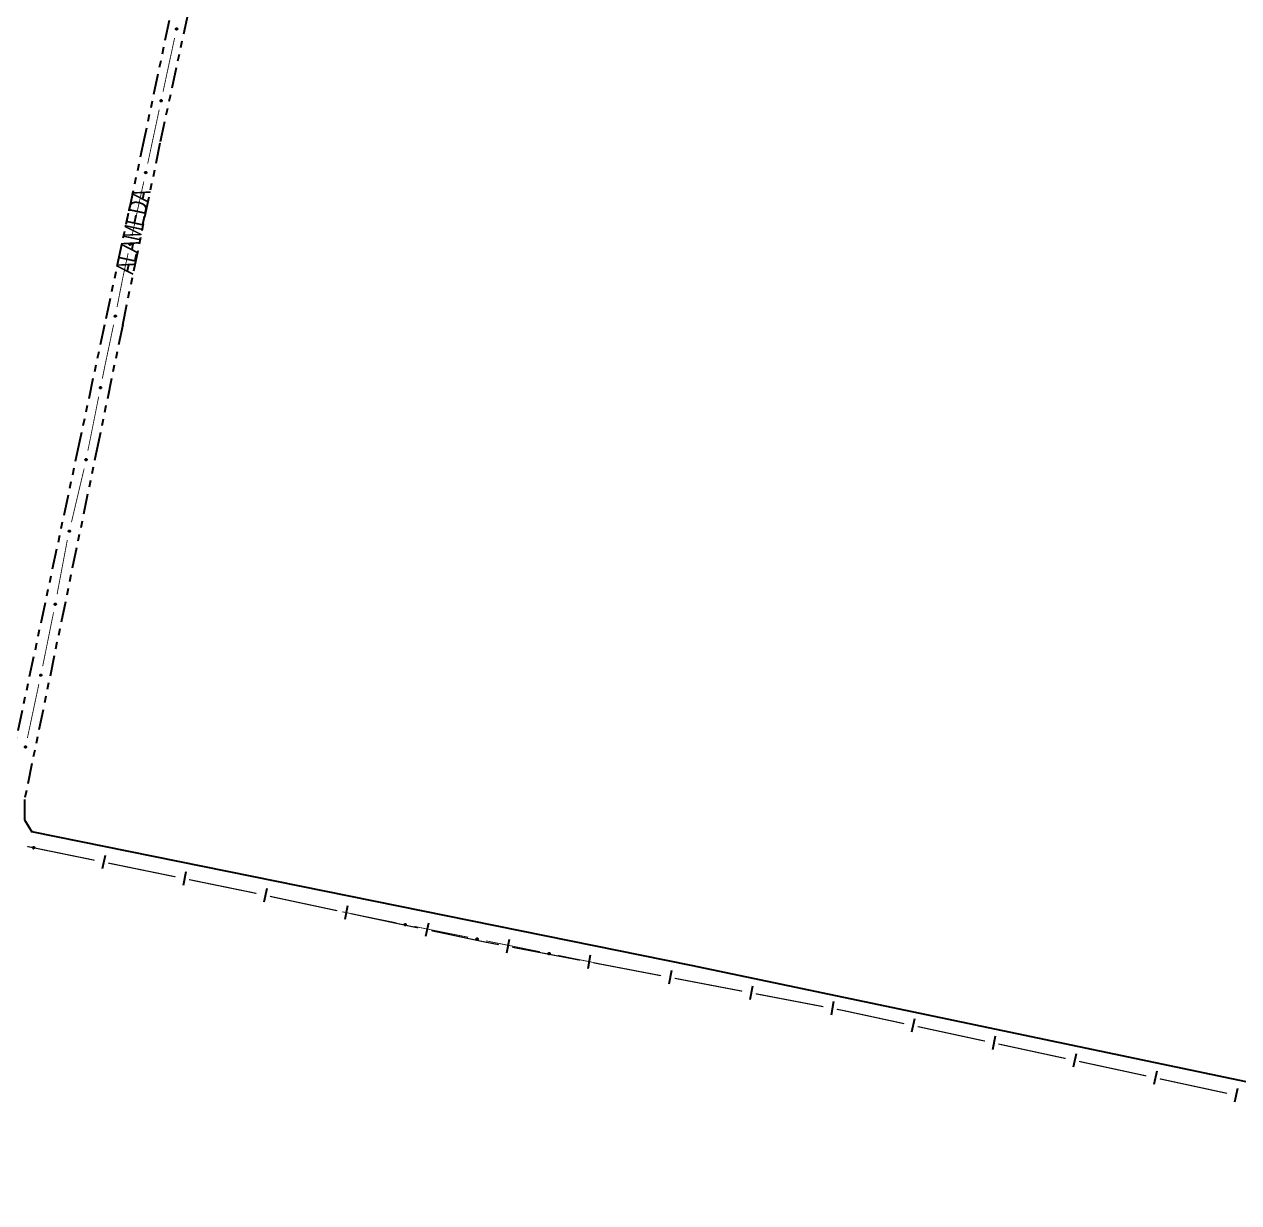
# Model space of a CAD drawing. Extents: x 210853 to 212686, y 4878863 to 4882037.
# Drawn here: x 211637.1 to 211901.8, y 4878867.9 to 4879124.7 of the extents above; entities that cross this region are included whole.
import ezdxf

# ---------------------------------------------------------------- set-up
doc = ezdxf.new("R2010")
doc.units = 0
doc.header["$LTSCALE"] = 1.5
doc.header["$MEASUREMENT"] = 0
doc.linetypes.add('TRACO_25', pattern=[8, 3, -1, 1, -1, 1, -1])
for name, color, linetype in [('LM-LIM-SETORES-BAIRROS', 250, 'CONTINUOUS'), ('SV-EIXO-ROD-ESTR', 7, 'CONTINUOUS'), ('SV-EIXO-RUA-N-PAV', 6, 'CONTINUOUS'), ('SV-EST-MUNIC-PAV', 20, 'CONTINUOUS'), ('SV-RUA-NAO-PAV', 7, 'CONTINUOUS'), ('SV-TXT-RUA-N-PAV', 7, 'CONTINUOUS')]:
    doc.layers.add(name, color=color, linetype=linetype)
doc.styles.add('ARIAL', font='ARIAL.SHX')

msp = doc.modelspace()

# ---------------------------------------------------------------- linework, layer by layer
at = {"layer": 'LM-LIM-SETORES-BAIRROS', "const_width": 0.25}
for points in [[(211652.403438, 4878942.501202), (211637.708435, 4878945.510669)], [(211670.037442, 4878938.889842), (211655.342439, 4878941.899309)], [(211686.16706, 4878935.586574), (211672.976443, 4878938.287949)], [(211686.69086, 4878935.474722), (211686.16706, 4878935.586574)], [(211687.668811, 4878935.265889), (211686.69086, 4878935.474722)], [(211705.271937, 4878931.506906), (211690.602666, 4878934.639392)], [(211716.61268, 4878929.085196), (211708.205792, 4878930.880409)], [(211717.00755, 4878929.001835), (211716.61268, 4878929.085196)], [(211722.878155, 4878927.762485), (211717.00755, 4878929.001835)], [(211737.503317, 4878924.674951), (211725.813458, 4878927.14281)], [(211737.554869, 4878924.665101), (211737.503317, 4878924.674951)], [(211740.501554, 4878924.102034), (211737.554869, 4878924.665101)], [(211758.181668, 4878920.723632), (211743.44824, 4878923.538967)], [(211775.861781, 4878917.345231), (211761.128353, 4878920.160565)], [(211793.541894, 4878913.966829), (211778.808466, 4878916.782164)], [(211811.222007, 4878910.588428), (211796.48858, 4878913.403762)], [(211815.343559, 4878909.800862), (211814.168693, 4878910.025361)], [(211816.129343, 4878909.631269), (211815.343559, 4878909.800862)], [(211828.836747, 4878906.888663), (211816.129343, 4878909.631269)], [(211846.431614, 4878903.09121), (211831.769225, 4878906.255754)], [(211864.026481, 4878899.293757), (211849.364092, 4878902.458301)], [(211881.621348, 4878895.496303), (211866.958959, 4878898.660848)], [(211899.216215, 4878891.69885), (211884.553826, 4878894.863394)]]:
    msp.add_lwpolyline(points, dxfattribs=at)
at = {"layer": 'LM-LIM-SETORES-BAIRROS'}
for points in [[(211654.663719, 4878943.56944), (211654.061825, 4878940.63044)], [(211672.297722, 4878939.958081), (211671.695829, 4878937.01908)], [(211689.937963, 4878936.315152), (211689.311466, 4878933.381297)], [(211707.541089, 4878932.556168), (211706.914592, 4878929.622314)], [(211725.144861, 4878928.81702), (211724.525186, 4878925.881717)], [(211742.747545, 4878925.199998), (211742.184478, 4878922.253313)], [(211760.427658, 4878921.821597), (211759.864591, 4878918.874911)], [(211778.107771, 4878918.443196), (211777.544704, 4878915.49651)], [(211795.787884, 4878915.064794), (211795.224818, 4878912.118109)], [(211813.467998, 4878911.686393), (211812.904931, 4878908.739707)], [(211831.108186, 4878907.932963), (211830.475278, 4878905.000485)], [(211848.703054, 4878904.13551), (211848.070145, 4878901.203032)], [(211866.297921, 4878900.338056), (211865.665012, 4878897.405578)], [(211883.892788, 4878896.540603), (211883.259879, 4878893.608125)], [(211901.487655, 4878892.743149), (211900.854746, 4878889.810672)]]:
    msp.add_lwpolyline(points, dxfattribs=at)
at = {"layer": 'SV-EIXO-ROD-ESTR'}
for points in [[(211638.988816, 4878945.392482), (211639.029393, 4878945.419787), (211639.069851, 4878945.434956), (211639.107236, 4878945.437896), (211639.140949, 4878945.43188), (211639.174746, 4878945.42184), (211639.206588, 4878945.4042), (211639.237592, 4878945.376794), (211639.265268, 4878945.336281), (211639.278083, 4878945.293815), (211639.282926, 4878945.257318), (211639.278677, 4878945.221802), (211639.268374, 4878945.189133), (211639.248957, 4878945.156664), (211639.220876, 4878945.125516), (211639.179466, 4878945.098672), (211639.139701, 4878945.084073), (211639.103465, 4878945.082179), (211639.067787, 4878945.086677), (211639.033406, 4878945.09734), (211639.002249, 4878945.114836), (211638.970939, 4878945.143165), (211638.944986, 4878945.184388), (211638.929972, 4878945.223883), (211638.92757, 4878945.260082), (211638.932789, 4878945.295108), (211638.942447, 4878945.329129), (211638.958846, 4878945.361875), (211638.988816, 4878945.392482)], [(211719.959816, 4878928.623606), (211720.000156, 4878928.65126), (211720.040481, 4878928.666778), (211720.077839, 4878928.67004), (211720.111603, 4878928.664315), (211720.145486, 4878928.654567), (211720.177479, 4878928.637203), (211720.208718, 4878928.610065), (211720.236742, 4878928.569793), (211720.249924, 4878928.527439), (211720.255082, 4878928.490985), (211720.251139, 4878928.455434), (211720.241118, 4878928.422677), (211720.221982, 4878928.390042), (211720.194171, 4878928.358652), (211720.152994, 4878928.331453), (211720.113356, 4878928.316511), (211720.077139, 4878928.314304), (211720.041423, 4878928.318494), (211720.006951, 4878928.32886), (211719.975645, 4878928.346086), (211719.944091, 4878928.374144), (211719.917784, 4878928.415142), (211719.902429, 4878928.454505), (211719.899715, 4878928.490682), (211719.904631, 4878928.525752), (211719.913995, 4878928.559855), (211719.930111, 4878928.592741), (211719.959816, 4878928.623606)], [(211735.645219, 4878925.466373), (211735.685559, 4878925.494027), (211735.725884, 4878925.509545), (211735.763242, 4878925.512807), (211735.797007, 4878925.507082), (211735.830889, 4878925.497334), (211735.862882, 4878925.47997), (211735.894121, 4878925.452832), (211735.922145, 4878925.41256), (211735.935327, 4878925.370206), (211735.940485, 4878925.333751), (211735.936542, 4878925.2982), (211735.926521, 4878925.265444), (211735.907385, 4878925.232808), (211735.879575, 4878925.201419), (211735.838398, 4878925.174219), (211735.79876, 4878925.159277), (211735.762542, 4878925.15707), (211735.726827, 4878925.16126), (211735.692355, 4878925.171627), (211735.661048, 4878925.188853), (211735.629494, 4878925.216911), (211735.603187, 4878925.257908), (211735.587833, 4878925.297272), (211735.585118, 4878925.333449), (211735.590035, 4878925.368518), (211735.599398, 4878925.402621), (211735.615515, 4878925.435508), (211735.645219, 4878925.466373)], [(211751.330623, 4878922.30914), (211751.370962, 4878922.336793), (211751.411287, 4878922.352311), (211751.448646, 4878922.355573), (211751.48241, 4878922.349848), (211751.516293, 4878922.340101), (211751.548285, 4878922.322736), (211751.579524, 4878922.295598), (211751.607549, 4878922.255326), (211751.62073, 4878922.212973), (211751.625888, 4878922.176518), (211751.621946, 4878922.140967), (211751.611925, 4878922.10821), (211751.592789, 4878922.075575), (211751.564978, 4878922.044185), (211751.523801, 4878922.016986), (211751.484163, 4878922.002044), (211751.447946, 4878921.999837), (211751.41223, 4878922.004027), (211751.377758, 4878922.014393), (211751.346451, 4878922.031619), (211751.314898, 4878922.059678), (211751.28859, 4878922.100675), (211751.273236, 4878922.140039), (211751.270521, 4878922.176216), (211751.275438, 4878922.211285), (211751.284802, 4878922.245388), (211751.300918, 4878922.278274), (211751.330623, 4878922.30914)]]:
    msp.add_lwpolyline(points, close=True, dxfattribs=at)
for points in [[(211638.92757, 4878945.260082), (211639.278677, 4878945.221802)], [(211638.929972, 4878945.223883), (211639.268374, 4878945.189133)], [(211638.932009, 4878945.240516), (211639.270469, 4878945.205598)], [(211638.932633, 4878945.276638), (211639.278543, 4878945.237365)], [(211638.932789, 4878945.295108), (211639.282926, 4878945.257318)], [(211638.939397, 4878945.202709), (211639.253821, 4878945.172845)], [(211638.94155, 4878945.312411), (211639.276004, 4878945.278335)], [(211638.942447, 4878945.329129), (211639.278083, 4878945.293815)], [(211638.944986, 4878945.184388), (211639.248957, 4878945.156664)], [(211638.955246, 4878945.34439), (211639.26728, 4878945.316423)], [(211638.958846, 4878945.361875), (211639.265268, 4878945.336281)], [(211638.962035, 4878945.164484), (211639.231832, 4878945.141215)], [(211638.970939, 4878945.143165), (211639.220876, 4878945.125516)], [(211638.974284, 4878945.375246), (211639.247594, 4878945.355422)], [(211638.988816, 4878945.392482), (211639.237592, 4878945.376794)], [(211638.992473, 4878945.130196), (211639.192484, 4878945.113236)], [(211639.002249, 4878945.114836), (211639.179466, 4878945.098672)], [(211639.011523, 4878945.406457), (211639.214766, 4878945.391607)], [(211639.022205, 4878945.105817), (211639.153204, 4878945.092214)], [(211639.029393, 4878945.419787), (211639.206588, 4878945.4042)], [(211639.033406, 4878945.09734), (211639.139701, 4878945.084073)], [(211639.052419, 4878945.428534), (211639.181801, 4878945.413876)], [(211639.069851, 4878945.434956), (211639.174746, 4878945.42184)], [(211719.899715, 4878928.490682), (211720.251139, 4878928.455434)], [(211719.902429, 4878928.454505), (211720.241118, 4878928.422677)], [(211719.904323, 4878928.471155), (211720.243071, 4878928.439159)], [(211719.904631, 4878928.525752), (211720.255082, 4878928.490985)], [(211719.904635, 4878928.507281), (211720.250871, 4878928.470995)], [(211719.912036, 4878928.433413), (211720.226706, 4878928.406264)], [(211719.913242, 4878928.54313), (211720.247978, 4878928.511942)], [(211719.913995, 4878928.559855), (211720.249924, 4878928.527439)], [(211719.917784, 4878928.415142), (211720.221982, 4878928.390042)], [(211719.926662, 4878928.575226), (211720.238926, 4878928.549953)], [(211719.930111, 4878928.592741), (211720.236742, 4878928.569793)], [(211719.935004, 4878928.395385), (211720.204991, 4878928.374446)], [(211719.944091, 4878928.374144), (211720.194171, 4878928.358652)], [(211719.945433, 4878928.606245), (211720.218904, 4878928.58878)], [(211719.959816, 4878928.623606), (211720.208718, 4878928.610065)], [(211719.965736, 4878928.361361), (211720.165886, 4878928.346128)], [(211719.975645, 4878928.346086), (211720.152994, 4878928.331453)], [(211719.982401, 4878928.637777), (211720.185765, 4878928.62468)], [(211719.995678, 4878928.33724), (211720.126789, 4878928.324768)], [(211720.000156, 4878928.65126), (211720.177479, 4878928.637203)], [(211720.006951, 4878928.32886), (211720.113356, 4878928.316511)], [(211720.023105, 4878928.660205), (211720.152609, 4878928.646665)], [(211720.040481, 4878928.666778), (211720.145486, 4878928.654567)], [(211735.585118, 4878925.333449), (211735.936542, 4878925.2982)], [(211735.587833, 4878925.297272), (211735.926521, 4878925.265444)], [(211735.589726, 4878925.313922), (211735.928474, 4878925.281926)], [(211735.590035, 4878925.368518), (211735.940485, 4878925.333751)], [(211735.590038, 4878925.350048), (211735.936274, 4878925.313761)], [(211735.59744, 4878925.27618), (211735.91211, 4878925.249031)], [(211735.598646, 4878925.385896), (211735.933381, 4878925.354708)], [(211735.599398, 4878925.402621), (211735.935327, 4878925.370206)], [(211735.603187, 4878925.257908), (211735.907385, 4878925.232808)], [(211735.612066, 4878925.417993), (211735.924329, 4878925.39272)], [(211735.615515, 4878925.435508), (211735.922145, 4878925.41256)], [(211735.620407, 4878925.238152), (211735.890394, 4878925.217213)], [(211735.629494, 4878925.216911), (211735.879575, 4878925.201419)], [(211735.630836, 4878925.449012), (211735.904307, 4878925.431547)], [(211735.645219, 4878925.466373), (211735.894121, 4878925.452832)], [(211735.651139, 4878925.204128), (211735.851289, 4878925.188895)], [(211735.661048, 4878925.188853), (211735.838398, 4878925.174219)], [(211735.667805, 4878925.480543), (211735.871168, 4878925.467447)], [(211735.681081, 4878925.180006), (211735.812192, 4878925.167535)], [(211735.685559, 4878925.494027), (211735.862882, 4878925.47997)], [(211735.708508, 4878925.502972), (211735.838012, 4878925.489432)], [(211735.725884, 4878925.509545), (211735.830889, 4878925.497334)], [(211735.692355, 4878925.171627), (211735.79876, 4878925.159277)], [(211751.270521, 4878922.176216), (211751.621946, 4878922.140967)], [(211751.273236, 4878922.140039), (211751.611925, 4878922.10821)], [(211751.275129, 4878922.156688), (211751.613878, 4878922.124693)], [(211751.275438, 4878922.211285), (211751.625888, 4878922.176518)], [(211751.275441, 4878922.192815), (211751.621677, 4878922.156528)], [(211751.282843, 4878922.118946), (211751.597513, 4878922.091797)], [(211751.284049, 4878922.228663), (211751.618784, 4878922.197475)], [(211751.284802, 4878922.245388), (211751.62073, 4878922.212973)], [(211751.28859, 4878922.100675), (211751.592789, 4878922.075575)], [(211751.297469, 4878922.260759), (211751.609733, 4878922.235486)], [(211751.300918, 4878922.278274), (211751.607549, 4878922.255326)], [(211751.30581, 4878922.080918), (211751.575798, 4878922.059979)], [(211751.314898, 4878922.059678), (211751.564978, 4878922.044185)], [(211751.31624, 4878922.291778), (211751.58971, 4878922.274314)], [(211751.330623, 4878922.30914), (211751.579524, 4878922.295598)], [(211751.336543, 4878922.046894), (211751.536692, 4878922.031661)], [(211751.346451, 4878922.031619), (211751.523801, 4878922.016986)], [(211751.353208, 4878922.32331), (211751.556572, 4878922.310214)], [(211751.366485, 4878922.022773), (211751.497596, 4878922.010301)], [(211751.370962, 4878922.336793), (211751.548285, 4878922.322736)], [(211751.377758, 4878922.014393), (211751.484163, 4878922.002044)], [(211751.393912, 4878922.345738), (211751.523416, 4878922.332198)], [(211751.411287, 4878922.352311), (211751.516293, 4878922.340101)]]:
    msp.add_lwpolyline(points, dxfattribs=at)
at = {"layer": 'SV-EIXO-ROD-ESTR', "const_width": 0.18}
for points in [[(211640.610067, 4878944.939077), (211644.52446, 4878944.115957)], [(211644.52446, 4878944.115957), (211644.737881, 4878944.071079)], [(211706.35926, 4878931.274718), (211713.216636, 4878929.868878)], [(211713.216636, 4878929.868878), (211713.286488, 4878929.854558)], [(211713.286488, 4878929.854558), (211718.118274, 4878928.881992)], [(211722.039625, 4878928.092684), (211733.803677, 4878925.724759)], [(211737.725028, 4878924.935451), (211749.489081, 4878922.567526)], [(211753.410387, 4878921.777999), (211765.171339, 4878919.394722)]]:
    msp.add_lwpolyline(points, dxfattribs=at)
at = {"layer": 'SV-EIXO-RUA-N-PAV'}
for points in [[(211670.388791, 4879123.806312), (211670.415914, 4879123.765613), (211670.430902, 4879123.725088), (211670.433675, 4879123.68769), (211670.427508, 4879123.654004), (211670.417317, 4879123.620252), (211670.399535, 4879123.58849), (211670.37199, 4879123.557609), (211670.331355, 4879123.530114), (211670.288832, 4879123.517489), (211670.252313, 4879123.512809), (211670.216817, 4879123.517217), (211670.184194, 4879123.527666), (211670.151812, 4879123.547228), (211670.12079, 4879123.575448), (211670.094132, 4879123.616977), (211670.07971, 4879123.656807), (211670.077978, 4879123.693051), (211670.082636, 4879123.728708), (211670.093453, 4879123.763042), (211670.111088, 4879123.79412), (211670.139557, 4879123.825303), (211670.180895, 4879123.851071), (211670.220457, 4879123.865909), (211670.256666, 4879123.868149), (211670.291668, 4879123.862773), (211670.325645, 4879123.852964), (211670.358318, 4879123.836418), (211670.388791, 4879123.806312)], [(211667.029665, 4879108.163062), (211667.056845, 4879108.122402), (211667.07189, 4879108.081898), (211667.074716, 4879108.044504), (211667.068596, 4879108.010809), (211667.058453, 4879107.977043), (211667.040715, 4879107.945255), (211667.013214, 4879107.914336), (211666.972617, 4879107.886784), (211666.930112, 4879107.874099), (211666.8936, 4879107.869368), (211666.858097, 4879107.873726), (211666.82546, 4879107.884129), (211666.79305, 4879107.903646), (211666.761988, 4879107.931822), (211666.735272, 4879107.973314), (211666.720795, 4879108.013124), (211666.719012, 4879108.049364), (211666.723619, 4879108.085028), (211666.734388, 4879108.119377), (211666.751979, 4879108.15048), (211666.780404, 4879108.181703), (211666.821706, 4879108.20753), (211666.861247, 4879108.222422), (211666.897453, 4879108.224714), (211666.932463, 4879108.219387), (211666.966454, 4879108.209626), (211666.999149, 4879108.193126), (211667.029665, 4879108.163062)], [(211663.686603, 4879092.515679), (211663.713588, 4879092.474889), (211663.728439, 4879092.434314), (211663.731086, 4879092.396907), (211663.724805, 4879092.363242), (211663.714501, 4879092.329524), (211663.696611, 4879092.297822), (211663.668963, 4879092.267034), (211663.628235, 4879092.239677), (211663.585669, 4879092.227195), (211663.549135, 4879092.222639), (211663.513653, 4879092.227167), (211663.481066, 4879092.237726), (211663.44875, 4879092.257397), (211663.417823, 4879092.285721), (211663.391306, 4879092.327341), (211663.377019, 4879092.367219), (211663.375409, 4879092.403468), (211663.380187, 4879092.43911), (211663.39112, 4879092.473407), (211663.40886, 4879092.504425), (211663.437434, 4879092.535512), (211663.478859, 4879092.561141), (211663.51847, 4879092.575844), (211663.554687, 4879092.577963), (211663.589671, 4879092.572469), (211663.623615, 4879092.562544), (211663.656231, 4879092.545889), (211663.686603, 4879092.515679)], [(211660.27137, 4879076.884423), (211660.298356, 4879076.843633), (211660.313207, 4879076.803057), (211660.315853, 4879076.76565), (211660.309573, 4879076.731985), (211660.299268, 4879076.698268), (211660.281379, 4879076.666566), (211660.25373, 4879076.635778), (211660.213002, 4879076.608421), (211660.170437, 4879076.595939), (211660.133902, 4879076.591382), (211660.098421, 4879076.59591), (211660.065834, 4879076.606469), (211660.033518, 4879076.62614), (211660.002591, 4879076.654465), (211659.976073, 4879076.696084), (211659.961786, 4879076.735963), (211659.960177, 4879076.772212), (211659.964955, 4879076.807853), (211659.975887, 4879076.84215), (211659.993627, 4879076.873168), (211660.022201, 4879076.904255), (211660.063626, 4879076.929884), (211660.103238, 4879076.944588), (211660.139455, 4879076.946706), (211660.174438, 4879076.941212), (211660.208382, 4879076.931288), (211660.240999, 4879076.914632), (211660.27137, 4879076.884423)], [(211657.036636, 4879061.218135), (211657.064485, 4879061.177929), (211657.080197, 4879061.13768), (211657.08364, 4879061.100338), (211657.078078, 4879061.066546), (211657.068494, 4879061.032617), (211657.051285, 4879061.000541), (211657.024298, 4879060.969171), (211656.984162, 4879060.940952), (211656.941872, 4879060.927566), (211656.905443, 4879060.922232), (211656.869874, 4879060.926003), (211656.837069, 4879060.935865), (211656.804341, 4879060.954843), (211656.772818, 4879060.982502), (211656.74542, 4879061.023547), (211656.730286, 4879061.063112), (211656.727904, 4879061.099319), (211656.731922, 4879061.135054), (211656.742121, 4879061.169576), (211656.759196, 4879061.200965), (211656.787101, 4879061.232654), (211656.827971, 4879061.259159), (211656.86726, 4879061.274704), (211656.903424, 4879061.277593), (211656.938516, 4879061.272846), (211656.972664, 4879061.263647), (211657.005628, 4879061.24769), (211657.036636, 4879061.218135)], [(211653.818205, 4879045.61839), (211653.84589, 4879045.578071), (211653.861439, 4879045.537758), (211653.86473, 4879045.500402), (211653.859031, 4879045.466634), (211653.849309, 4879045.432744), (211653.831969, 4879045.400738), (211653.804856, 4879045.369478), (211653.764605, 4879045.341422), (211653.722262, 4879045.328208), (211653.685811, 4879045.323022), (211653.650257, 4879045.326937), (211653.617493, 4879045.336933), (211653.584842, 4879045.356044), (211653.553432, 4879045.383831), (211653.5262, 4879045.424986), (211653.511228, 4879045.464613), (211653.508993, 4879045.500829), (211653.513155, 4879045.536547), (211653.523495, 4879045.571027), (211653.540697, 4879045.602347), (211653.568731, 4879045.633922), (211653.609708, 4879045.660261), (211653.64906, 4879045.675646), (211653.685235, 4879045.678389), (211653.720308, 4879045.673499), (211653.754418, 4879045.664162), (211653.787317, 4879045.648071), (211653.818205, 4879045.61839)], [(211650.67306, 4879029.930558), (211650.700745, 4879029.89024), (211650.716294, 4879029.849927), (211650.719585, 4879029.812571), (211650.713886, 4879029.778802), (211650.704164, 4879029.744912), (211650.686824, 4879029.712906), (211650.659711, 4879029.681646), (211650.61946, 4879029.653591), (211650.577117, 4879029.640376), (211650.540666, 4879029.63519), (211650.505112, 4879029.639106), (211650.472348, 4879029.649101), (211650.439697, 4879029.668212), (211650.408287, 4879029.695999), (211650.381055, 4879029.737155), (211650.366083, 4879029.776781), (211650.363848, 4879029.812997), (211650.368011, 4879029.848716), (211650.37835, 4879029.883196), (211650.395552, 4879029.914515), (211650.423586, 4879029.946091), (211650.464563, 4879029.97243), (211650.503915, 4879029.987814), (211650.54009, 4879029.990557), (211650.575163, 4879029.985667), (211650.609273, 4879029.97633), (211650.642172, 4879029.960239), (211650.67306, 4879029.930558)], [(211647.02849, 4879014.347953), (211647.054769, 4879014.306705), (211647.06892, 4879014.26588), (211647.070922, 4879014.228433), (211647.064063, 4879014.194881), (211647.05318, 4879014.161346), (211647.034747, 4879014.129956), (211647.006573, 4879014.099649), (211646.96538, 4879014.072997), (211646.922606, 4879014.061249), (211646.885998, 4879014.057322), (211646.8506, 4879014.06246), (211646.8182, 4879014.073579), (211646.786227, 4879014.093803), (211646.755792, 4879014.122656), (211646.729995, 4879014.164725), (211646.716397, 4879014.204844), (211646.715411, 4879014.241115), (211646.720802, 4879014.276669), (211646.732323, 4879014.310773), (211646.750594, 4879014.341481), (211646.779699, 4879014.372072), (211646.82156, 4879014.396983), (211646.861418, 4879014.411003), (211646.897666, 4879014.412498), (211646.93255, 4879014.406402), (211646.966318, 4879014.395896), (211646.998643, 4879014.378681), (211647.02849, 4879014.347953)], [(211643.943394, 4878998.424514), (211643.971024, 4878998.384158), (211643.986519, 4878998.343824), (211643.98976, 4878998.306464), (211643.984015, 4878998.272703), (211643.974248, 4878998.238826), (211643.956865, 4878998.206844), (211643.929709, 4878998.17562), (211643.889421, 4878998.147619), (211643.847059, 4878998.134462), (211643.810602, 4878998.129325), (211643.775053, 4878998.133289), (211643.742302, 4878998.143328), (211643.709678, 4878998.162483), (211643.678304, 4878998.190312), (211643.651129, 4878998.231505), (211643.636209, 4878998.271151), (211643.634024, 4878998.30737), (211643.638234, 4878998.343083), (211643.648621, 4878998.377549), (211643.665865, 4878998.408846), (211643.693941, 4878998.440383), (211643.734954, 4878998.466667), (211643.774326, 4878998.481999), (211643.810505, 4878998.484692), (211643.845571, 4878998.479755), (211643.879669, 4878998.470372), (211643.912546, 4878998.454237), (211643.943394, 4878998.424514)], [(211640.802294, 4878982.96418), (211640.829499, 4878982.923536), (211640.844569, 4878982.883042), (211640.847416, 4878982.845649), (211640.841317, 4878982.811951), (211640.831194, 4878982.778178), (211640.813476, 4878982.74638), (211640.785993, 4878982.715444), (211640.745413, 4878982.687868), (211640.702916, 4878982.675157), (211640.666406, 4878982.670404), (211640.630901, 4878982.67474), (211640.598258, 4878982.685124), (211640.565836, 4878982.704621), (211640.534757, 4878982.732778), (211640.508016, 4878982.774254), (211640.493514, 4878982.814055), (211640.49171, 4878982.850295), (211640.496295, 4878982.885962), (211640.507043, 4878982.920317), (211640.524616, 4878982.95143), (211640.553022, 4878982.982671), (211640.594309, 4878983.008522), (211640.63384, 4878983.023439), (211640.670045, 4878983.025752), (211640.705058, 4878983.020447), (211640.739055, 4878983.010705), (211640.77176, 4878982.994225), (211640.802294, 4878982.96418)], [(211637.467092, 4878967.315555), (211637.494261, 4878967.274887), (211637.509295, 4878967.234379), (211637.51211, 4878967.196985), (211637.505981, 4878967.163291), (211637.495829, 4878967.129528), (211637.478083, 4878967.097745), (211637.450573, 4878967.066833), (211637.409969, 4878967.039293), (211637.36746, 4878967.026619), (211637.330946, 4878967.021898), (211637.295445, 4878967.026266), (211637.262811, 4878967.036678), (211637.230406, 4878967.056203), (211637.199352, 4878967.084387), (211637.172647, 4878967.125887), (211637.158181, 4878967.165701), (211637.156407, 4878967.201942), (211637.161025, 4878967.237605), (211637.171803, 4878967.271951), (211637.189402, 4878967.303048), (211637.217836, 4878967.334264), (211637.259145, 4878967.360079), (211637.29869, 4878967.374961), (211637.334897, 4878967.377243), (211637.369905, 4878967.371907), (211637.403893, 4878967.362136), (211637.436584, 4878967.345627), (211637.467092, 4878967.315555)]]:
    msp.add_lwpolyline(points, close=True, dxfattribs=at)
for points in [[(211670.093453, 4879123.763042), (211670.07971, 4879123.656807)], [(211670.101979, 4879123.774204), (211670.087791, 4879123.643268)], [(211670.111088, 4879123.79412), (211670.094132, 4879123.616977)], [(211670.126491, 4879123.803828), (211670.108637, 4879123.603895)], [(211670.139557, 4879123.825303), (211670.12079, 4879123.575448)], [(211670.160914, 4879123.834112), (211670.13644, 4879123.564422)], [(211670.180895, 4879123.851071), (211670.151812, 4879123.547228)], [(211670.19924, 4879123.856579), (211670.167971, 4879123.542291)], [(211670.220457, 4879123.865909), (211670.184194, 4879123.527666)], [(211670.23708, 4879123.863798), (211670.200649, 4879123.525497)], [(211670.256666, 4879123.868149), (211670.216817, 4879123.517217)], [(211670.273199, 4879123.863012), (211670.23238, 4879123.517281)], [(211670.291668, 4879123.862773), (211670.252313, 4879123.512809)], [(211670.308932, 4879123.853936), (211670.273361, 4879123.519637)], [(211670.325645, 4879123.852964), (211670.288832, 4879123.517489)], [(211670.340849, 4879123.840096), (211670.311488, 4879123.52819)], [(211670.358318, 4879123.836418), (211670.331355, 4879123.530114)], [(211670.37162, 4879123.820921), (211670.350574, 4879123.547702)], [(211670.388791, 4879123.806312), (211670.37199, 4879123.557609)], [(211670.402664, 4879123.783543), (211670.386905, 4879123.580368)], [(211670.415914, 4879123.765613), (211670.399535, 4879123.58849)], [(211670.424558, 4879123.742549), (211670.409322, 4879123.613233)], [(211670.430902, 4879123.725088), (211670.417317, 4879123.620252)], [(211666.734388, 4879108.119377), (211666.720795, 4879108.013124)], [(211666.742899, 4879108.130552), (211666.728895, 4879107.999595)], [(211666.751979, 4879108.15048), (211666.735272, 4879107.973314)], [(211666.767369, 4879108.160209), (211666.749796, 4879107.960251)], [(211666.780404, 4879108.181703), (211666.761988, 4879107.931822)], [(211666.80175, 4879108.190542), (211666.777655, 4879107.920818)], [(211666.821706, 4879108.20753), (211666.79305, 4879107.903646)], [(211666.840044, 4879108.213063), (211666.809217, 4879107.898732)], [(211666.861247, 4879108.222422), (211666.82546, 4879107.884129)], [(211666.877873, 4879108.220335), (211666.841918, 4879107.881984)], [(211666.897453, 4879108.224714), (211666.858097, 4879107.873726)], [(211666.913994, 4879108.2196), (211666.87366, 4879107.873812)], [(211666.932463, 4879108.219387), (211666.8936, 4879107.869368)], [(211666.949739, 4879108.210574), (211666.914638, 4879107.876226)], [(211666.966454, 4879108.209626), (211666.930112, 4879107.874099)], [(211666.981676, 4879108.196779), (211666.952753, 4879107.884832)], [(211666.999149, 4879108.193126), (211666.972617, 4879107.886784)], [(211667.012473, 4879108.177647), (211666.991812, 4879107.904399)], [(211667.029665, 4879108.163062), (211667.013214, 4879107.914336)], [(211667.04357, 4879108.140313), (211667.028097, 4879107.937116)], [(211667.056845, 4879108.122402), (211667.040715, 4879107.945255)], [(211667.065521, 4879108.099349), (211667.050468, 4879107.970012)], [(211667.07189, 4879108.081898), (211667.058453, 4879107.977043)], [(211663.39112, 4879092.473407), (211663.377019, 4879092.367219)], [(211663.399684, 4879092.48454), (211663.385054, 4879092.353652)], [(211663.40886, 4879092.504425), (211663.391306, 4879092.327341)], [(211663.424296, 4879092.514081), (211663.405767, 4879092.314209)], [(211663.437434, 4879092.535512), (211663.417823, 4879092.285721)], [(211663.458821, 4879092.544249), (211663.433437, 4879092.274643)], [(211663.478859, 4879092.561141), (211663.44875, 4879092.257397)], [(211663.497223, 4879092.566586), (211663.464893, 4879092.252406)], [(211663.51847, 4879092.575844), (211663.481066, 4879092.237726)], [(211663.535087, 4879092.573677), (211663.497514, 4879092.235502)], [(211663.554687, 4879092.577963), (211663.513653, 4879092.227167)], [(211663.571203, 4879092.57277), (211663.529217, 4879092.227178)], [(211663.589671, 4879092.572469), (211663.549135, 4879092.222639)], [(211663.606905, 4879092.563573), (211663.570206, 4879092.229396)], [(211663.623615, 4879092.562544), (211663.585669, 4879092.227195)], [(211663.638775, 4879092.549626), (211663.608361, 4879092.237821)], [(211663.656231, 4879092.545889), (211663.628235, 4879092.239677)], [(211663.669481, 4879092.530346), (211663.647513, 4879092.257201)], [(211663.686603, 4879092.515679), (211663.668963, 4879092.267034)], [(211663.700399, 4879092.492864), (211663.683954, 4879092.289743)], [(211663.713588, 4879092.474889), (211663.696611, 4879092.297822)], [(211663.722154, 4879092.451796), (211663.706482, 4879092.322532)], [(211663.728439, 4879092.434314), (211663.714501, 4879092.329524)], [(211659.975887, 4879076.84215), (211659.961786, 4879076.735963)], [(211659.984452, 4879076.853284), (211659.969821, 4879076.722396)], [(211659.993627, 4879076.873168), (211659.976073, 4879076.696084)], [(211660.009063, 4879076.882824), (211659.990535, 4879076.682952)], [(211660.022201, 4879076.904255), (211660.002591, 4879076.654465)], [(211660.043589, 4879076.912992), (211660.018204, 4879076.643386)], [(211660.063626, 4879076.929884), (211660.033518, 4879076.62614)], [(211660.08199, 4879076.935329), (211660.04966, 4879076.621149)], [(211660.103238, 4879076.944588), (211660.065834, 4879076.606469)], [(211660.119854, 4879076.94242), (211660.082281, 4879076.604245)], [(211660.139455, 4879076.946706), (211660.098421, 4879076.59591)], [(211660.15597, 4879076.941513), (211660.113984, 4879076.595922)], [(211660.174438, 4879076.941212), (211660.133902, 4879076.591382)], [(211660.191672, 4879076.932316), (211660.154973, 4879076.59814)], [(211660.208382, 4879076.931288), (211660.170437, 4879076.595939)], [(211660.223543, 4879076.918369), (211660.193128, 4879076.606564)], [(211660.240999, 4879076.914632), (211660.213002, 4879076.608421)], [(211660.254248, 4879076.89909), (211660.23228, 4879076.625944)], [(211660.27137, 4879076.884423), (211660.25373, 4879076.635778)], [(211660.285167, 4879076.861607), (211660.268722, 4879076.658487)], [(211660.298356, 4879076.843633), (211660.281379, 4879076.666566)], [(211660.306921, 4879076.820539), (211660.291249, 4879076.691276)], [(211660.313207, 4879076.803057), (211660.299268, 4879076.698268)], [(211656.742121, 4879061.169576), (211656.730286, 4879061.063112)], [(211656.750446, 4879061.18089), (211656.738608, 4879061.04972)], [(211656.759196, 4879061.200965), (211656.74542, 4879061.023547)], [(211656.774423, 4879061.210948), (211656.760157, 4879061.010727)], [(211656.787101, 4879061.232654), (211656.772818, 4879060.982502)], [(211656.808298, 4879061.241844), (211656.788664, 4879060.971759)], [(211656.827971, 4879061.259159), (211656.804341, 4879060.954843)], [(211656.846215, 4879061.264995), (211656.820586, 4879060.950197)], [(211656.86726, 4879061.274704), (211656.837069, 4879060.935865)], [(211656.883919, 4879061.272891), (211656.85356, 4879060.933992)], [(211656.903424, 4879061.277593), (211656.869874, 4879060.926003)], [(211656.920046, 4879061.272754), (211656.885433, 4879060.926346)], [(211656.938516, 4879061.272846), (211656.905443, 4879060.922232)], [(211656.955936, 4879061.264319), (211656.926366, 4879060.929437)], [(211656.972664, 4879061.263647), (211656.941872, 4879060.927566)], [(211656.988096, 4879061.251055), (211656.964333, 4879060.938672)], [(211657.005628, 4879061.24769), (211656.984162, 4879060.940952)], [(211657.019206, 4879061.232434), (211657.003063, 4879060.958882)], [(211657.036636, 4879061.218135), (211657.024298, 4879060.969171)], [(211657.050916, 4879061.195618), (211657.038802, 4879060.992194)], [(211657.064485, 4879061.177929), (211657.051285, 4879061.000541)], [(211657.073541, 4879061.155024), (211657.060626, 4879061.025455)], [(211657.080197, 4879061.13768), (211657.068494, 4879061.032617)], [(211653.523495, 4879045.571027), (211653.511228, 4879045.464613)], [(211653.531866, 4879045.582307), (211653.519495, 4879045.451186)], [(211653.540697, 4879045.602347), (211653.5262, 4879045.424986)], [(211653.555965, 4879045.612268), (211653.540886, 4879045.412106)], [(211653.568731, 4879045.633922), (211653.553432, 4879045.383831)], [(211653.589965, 4879045.643026), (211653.569234, 4879045.373023)], [(211653.609708, 4879045.660261), (211653.584842, 4879045.356044)], [(211653.627975, 4879045.666023), (211653.601069, 4879045.351332)], [(211653.64906, 4879045.675646), (211653.617493, 4879045.336933)], [(211653.665711, 4879045.673766), (211653.633976, 4879045.334993)], [(211653.685235, 4879045.678389), (211653.650257, 4879045.326937)], [(211653.701838, 4879045.673481), (211653.665818, 4879045.327217)], [(211653.720308, 4879045.673499), (211653.685811, 4879045.323022)], [(211653.737693, 4879045.664901), (211653.706763, 4879045.330142)], [(211653.754418, 4879045.664162), (211653.722262, 4879045.328208)], [(211653.769799, 4879045.651506), (211653.744767, 4879045.339223)], [(211653.787317, 4879045.648071), (211653.764605, 4879045.341422)], [(211653.800833, 4879045.63276), (211653.783579, 4879045.359275)], [(211653.818205, 4879045.61839), (211653.804856, 4879045.369478)], [(211653.832393, 4879045.595815), (211653.819453, 4879045.392442)], [(211653.84589, 4879045.578071), (211653.831969, 4879045.400738)], [(211653.854853, 4879045.555129), (211653.841412, 4879045.425614)], [(211653.861439, 4879045.537758), (211653.849309, 4879045.432744)], [(211650.37835, 4879029.883196), (211650.366083, 4879029.776781)], [(211650.386721, 4879029.894475), (211650.37435, 4879029.763355)], [(211650.395552, 4879029.914515), (211650.381055, 4879029.737155)], [(211650.41082, 4879029.924436), (211650.395741, 4879029.724275)], [(211650.423586, 4879029.946091), (211650.408287, 4879029.695999)], [(211650.44482, 4879029.955195), (211650.424089, 4879029.685191)], [(211650.464563, 4879029.97243), (211650.439697, 4879029.668212)], [(211650.48283, 4879029.978191), (211650.455924, 4879029.6635)], [(211650.503915, 4879029.987814), (211650.472348, 4879029.649101)], [(211650.520566, 4879029.985934), (211650.488831, 4879029.647161)], [(211650.54009, 4879029.990557), (211650.505112, 4879029.639106)], [(211650.556693, 4879029.98565), (211650.520673, 4879029.639386)], [(211650.575163, 4879029.985667), (211650.540666, 4879029.63519)], [(211650.592548, 4879029.97707), (211650.561618, 4879029.64231)], [(211650.609273, 4879029.97633), (211650.577117, 4879029.640376)], [(211650.624654, 4879029.963675), (211650.599622, 4879029.651391)], [(211650.642172, 4879029.960239), (211650.61946, 4879029.653591)], [(211650.655688, 4879029.944928), (211650.638434, 4879029.671444)], [(211650.67306, 4879029.930558), (211650.659711, 4879029.681646)], [(211650.687248, 4879029.907984), (211650.674308, 4879029.70461)], [(211650.700745, 4879029.89024), (211650.686824, 4879029.712906)], [(211650.709708, 4879029.867297), (211650.696267, 4879029.737783)], [(211650.716294, 4879029.849927), (211650.704164, 4879029.744912)], [(211646.732323, 4879014.310773), (211646.716397, 4879014.204844)], [(211646.741078, 4879014.321757), (211646.724197, 4879014.191141)], [(211646.750594, 4879014.341481), (211646.729995, 4879014.164725)], [(211646.766194, 4879014.35087), (211646.744228, 4879014.151347)], [(211646.779699, 4879014.372072), (211646.755792, 4879014.122656)], [(211646.801234, 4879014.380439), (211646.771213, 4879014.11131)], [(211646.82156, 4879014.396983), (211646.786227, 4879014.093803)], [(211646.840014, 4879014.402112), (211646.802281, 4879014.088535)], [(211646.861418, 4879014.411003), (211646.8182, 4879014.073579)], [(211646.877995, 4879014.40855), (211646.834607, 4879014.071072)], [(211646.897666, 4879014.412498), (211646.8506, 4879014.06246)], [(211646.91409, 4879014.407021), (211646.866161, 4879014.062204)], [(211646.93255, 4879014.406402), (211646.885998, 4879014.057322)], [(211646.949628, 4879014.397211), (211646.907183, 4879014.063716)], [(211646.966318, 4879014.395896), (211646.922606, 4879014.061249)], [(211646.981254, 4879014.382718), (211646.945477, 4879014.071482)], [(211646.998643, 4879014.378681), (211646.96538, 4879014.072997)], [(211647.011623, 4879014.362913), (211646.984957, 4879014.090185)], [(211647.02849, 4879014.347953), (211647.006573, 4879014.099649)], [(211647.041892, 4879014.324903), (211647.021953, 4879014.122096)], [(211647.054769, 4879014.306705), (211647.034747, 4879014.129956)], [(211647.062936, 4879014.283467), (211647.045042, 4879014.154493)], [(211647.06892, 4879014.26588), (211647.05318, 4879014.161346)], [(211643.648621, 4878998.377549), (211643.636209, 4878998.271151)], [(211643.657007, 4878998.388818), (211643.644459, 4878998.257714)], [(211643.665865, 4878998.408846), (211643.651129, 4878998.231505)], [(211643.681146, 4878998.418746), (211643.665797, 4878998.218605)], [(211643.693941, 4878998.440383), (211643.678304, 4878998.190312)], [(211643.715187, 4878998.449459), (211643.694092, 4878998.179483)], [(211643.734954, 4878998.466667), (211643.709678, 4878998.162483)], [(211643.753229, 4878998.472404), (211643.725898, 4878998.157749)], [(211643.774326, 4878998.481999), (211643.742302, 4878998.143328)], [(211643.790975, 4878998.480096), (211643.758783, 4878998.141366)], [(211643.810505, 4878998.484692), (211643.775053, 4878998.133289)], [(211643.827101, 4878998.479763), (211643.790614, 4878998.133548)], [(211643.845571, 4878998.479755), (211643.810602, 4878998.129325)], [(211643.862945, 4878998.471134), (211643.831563, 4878998.136417)], [(211643.879669, 4878998.470372), (211643.847059, 4878998.134462)], [(211643.895033, 4878998.457696), (211643.869579, 4878998.145447)], [(211643.912546, 4878998.454237), (211643.889421, 4878998.147619)], [(211643.926041, 4878998.438907), (211643.908418, 4878998.165447)], [(211643.943394, 4878998.424514), (211643.929709, 4878998.17562)], [(211643.957551, 4878998.401921), (211643.944337, 4878998.198565)], [(211643.971024, 4878998.384158), (211643.956865, 4878998.206844)], [(211643.979956, 4878998.361204), (211643.966341, 4878998.231708)], [(211643.986519, 4878998.343824), (211643.974248, 4878998.238826)], [(211640.507043, 4878982.920317), (211640.493514, 4878982.814055)], [(211640.515548, 4878982.931496), (211640.501622, 4878982.800532)], [(211640.524616, 4878982.95143), (211640.508016, 4878982.774254)], [(211640.54, 4878982.961169), (211640.522548, 4878982.761201)], [(211640.553022, 4878982.982671), (211640.534757, 4878982.732778)], [(211640.574362, 4878982.991522), (211640.55043, 4878982.721784)], [(211640.594309, 4878983.008522), (211640.565836, 4878982.704621)], [(211640.612643, 4878983.014066), (211640.582005, 4878982.699717)], [(211640.63384, 4878983.023439), (211640.598258, 4878982.685124)], [(211640.650468, 4878983.021361), (211640.614717, 4878982.682988)], [(211640.670045, 4878983.025752), (211640.630901, 4878982.67474)], [(211640.686589, 4878983.020648), (211640.646464, 4878982.674836)], [(211640.705058, 4878983.020447), (211640.666406, 4878982.670404)], [(211640.722339, 4878983.011644), (211640.687441, 4878982.677275)], [(211640.739055, 4878983.010705), (211640.702916, 4878982.675157)], [(211640.754285, 4878982.997869), (211640.72555, 4878982.685904)], [(211640.77176, 4878982.994225), (211640.745413, 4878982.687868)], [(211640.785093, 4878982.978755), (211640.764597, 4878982.705495)], [(211640.802294, 4878982.96418), (211640.785993, 4878982.715444)], [(211640.816213, 4878982.941439), (211640.800862, 4878982.738233)], [(211640.829499, 4878982.923536), (211640.813476, 4878982.74638)], [(211640.838189, 4878982.900489), (211640.823213, 4878982.771143)], [(211640.844569, 4878982.883042), (211640.831194, 4878982.778178)], [(211637.171803, 4878967.271951), (211637.158181, 4878967.165701)], [(211637.180317, 4878967.283123), (211637.166277, 4878967.15217)], [(211637.189402, 4878967.303048), (211637.172647, 4878967.125887)], [(211637.204795, 4878967.312774), (211637.187167, 4878967.112821)], [(211637.217836, 4878967.334264), (211637.199352, 4878967.084387)], [(211637.239184, 4878967.343097), (211637.215015, 4878967.073379)], [(211637.259145, 4878967.360079), (211637.230406, 4878967.056203)], [(211637.277484, 4878967.365607), (211637.246571, 4878967.051285)], [(211637.29869, 4878967.374961), (211637.262811, 4878967.036678)], [(211637.315316, 4878967.372869), (211637.279268, 4878967.034528)], [(211637.334897, 4878967.377243), (211637.295445, 4878967.026266)], [(211637.351436, 4878967.372124), (211637.311008, 4878967.026347)], [(211637.369905, 4878967.371907), (211637.330946, 4878967.021898)], [(211637.387179, 4878967.363088), (211637.351987, 4878967.02875)], [(211637.403893, 4878967.362136), (211637.36746, 4878967.026619)], [(211637.419112, 4878967.349285), (211637.390104, 4878967.037346)], [(211637.436584, 4878967.345627), (211637.409969, 4878967.039293)], [(211637.449904, 4878967.330145), (211637.429168, 4878967.056903)], [(211637.467092, 4878967.315555), (211637.450573, 4878967.066833)], [(211637.480991, 4878967.292802), (211637.465462, 4878967.089609)], [(211637.494261, 4878967.274887), (211637.478083, 4878967.097745)], [(211637.502931, 4878967.251832), (211637.487842, 4878967.1225)], [(211637.509295, 4878967.234379), (211637.495829, 4878967.129528)]]:
    msp.add_lwpolyline(points, dxfattribs=at)
at = {"layer": 'SV-EIXO-RUA-N-PAV', "const_width": 0.18}
for points in [[(211669.830668, 4879121.733637), (211667.518985, 4879110.979283)], [(211667.421815, 4879110.527233), (211667.30957, 4879110.001456)], [(211667.518985, 4879110.979283), (211667.421815, 4879110.527233)], [(211666.474456, 4879106.089605), (211663.969113, 4879094.354049)], [(211663.121486, 4879090.4449), (211660.560062, 4879078.721458)], [(211659.706254, 4879074.813643), (211658.638994, 4879069.928876)], [(211658.590302, 4879069.706018), (211657.286121, 4879063.060904)], [(211658.638994, 4879069.928876), (211658.590302, 4879069.706018)], [(211656.529616, 4879059.206331), (211654.670139, 4879050.400518)], [(211654.562015, 4879049.888481), (211654.075172, 4879047.46013)], [(211654.670139, 4879050.400518), (211654.562015, 4879049.888481)], [(211653.288886, 4879043.538172), (211650.930027, 4879031.772299)], [(211650.111603, 4879027.857362), (211647.34876, 4879016.179747)], [(211646.443553, 4879012.283863), (211644.219424, 4879000.491779)], [(211643.455769, 4878996.565434), (211641.081039, 4878984.802753)], [(211640.248338, 4878980.890388), (211638.582837, 4878973.065676)], [(211638.582837, 4878973.065676), (211638.378607, 4878972.106178)], [(211638.378607, 4878972.106178), (211637.747498, 4878969.153873)]]:
    msp.add_lwpolyline(points, dxfattribs=at)
at = {"layer": 'SV-EST-MUNIC-PAV', "linetype": 'Continuous'}
msp.add_polyline3d([(212083.870319, 4878867.86291, 9.353163), (212047.377094, 4878871.899502, 9.353163), (212003.575832, 4878876.525485, 10.430615), (211983.465822, 4878880.091444, 10.430615), (211921.390675, 4878890.401992, 11.810158), (211782.408652, 4878919.55045, 12.283431), (211638.701349, 4878948.7325, 13.139352)], dxfattribs=at)
at = {"layer": 'SV-RUA-NAO-PAV', "linetype": 'TRACO_25'}
for points in [[(211658.513852, 4879059.223076, 13.054278), (211666.767385, 4879099.13257, 13.57186), (211696.108777, 4879235.61426, 13.784982), (211721.961502, 4879358.981783, 13.683496), (211723.224574, 4879369.295581, 13.713942), (211723.14954, 4879379.408067, 13.703793), (211721.556988, 4879388.639547, 13.6429), (211717.163669, 4879387.075906, 13.683496), (211719.184171, 4879380.752755, 13.683496), (211720.085859, 4879375.047931, 13.693645), (211720.238698, 4879369.052504, 13.683496), (211698.410031, 4879266.464097, 14.089442), (211663.281555, 4879100.118045, 13.632752), (211654.548492, 4879059.223221, 13.632752)], [(211654.548492, 4879059.223221, 13.632752), (211649.118409, 4879033.795452, 13.632752), (211632.844701, 4878957.589605, 13.19636), (211630.170523, 4878953.17993, 13.186212), (211627.634556, 4878951.928085, 13.297847)], [(211658.513852, 4879059.223076, 13.054278), (211653.312269, 4879034.071119, 13.054278), (211637.109931, 4878955.725626, 13.054278), (211637.152117, 4878951.308917, 13.054278), (211638.701349, 4878948.7325, 13.054278)]]:
    msp.add_polyline3d(points, dxfattribs=at)

# ---------------------------------------------------------------- texts
at = {"layer": 'SV-TXT-RUA-N-PAV', "style": 'ARIAL', "width": 0.7}
msp.add_text('ALAMEDA', height=4, rotation=78, dxfattribs=at).set_placement((211660.753998, 4879070.049279))

doc.saveas('drawing.dxf')
